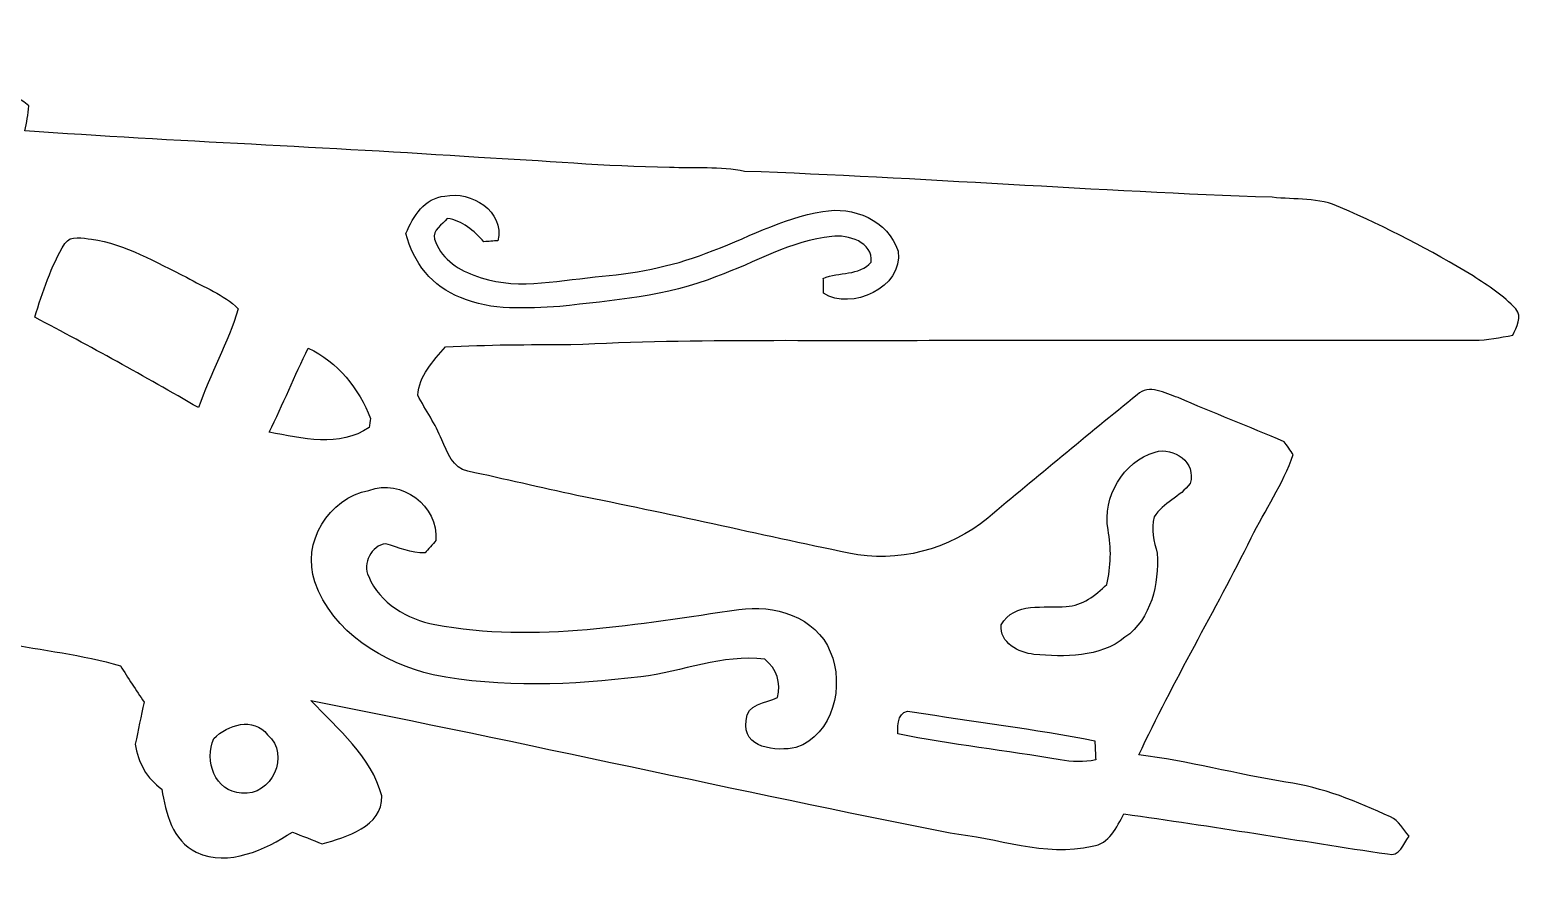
# Model space of a CAD drawing. Header units: centimetres. Extents: x -12.3 to 12.4, y -13 to 13.2.
# Drawn here: x -1.99 to 7.11, y -12.78 to -7.68 of the extents above; entities that cross this region are included whole.
import ezdxf

# ---------------------------------------------------------------- set-up
doc = ezdxf.new("R2010")
doc.units = ezdxf.units.CM
doc.header["$MEASUREMENT"] = 0
doc.layers.add('Camada 1', color=7, linetype='Continuous')

msp = doc.modelspace()

# ---------------------------------------------------------------- linework, layer by layer
at = {"layer": 'Camada 1', "color": 156}
for points, knots in [([(-5.67972, -6.95713), (-5.65043, -6.88374), (-5.56718, -6.88622), (-5.50262, -6.87175), (-5.50262, -6.87175), (-5.31247, -7.17267), (-5.4737, -7.54732), (-5.38127, -7.87259), (-5.38127, -7.87259), (-4.95511, -7.91632), (-4.53248, -7.98724), (-4.10845, -8.04862), (-4.10845, -8.04862), (-3.92818, -8.07154), (-3.7486, -8.10612), (-3.56622, -8.10153), (-3.56622, -8.10153), (-3.52848, -8.04367), (-3.51119, -7.94315), (-3.42229, -7.95338), (-3.42229, -7.95338), (-3.14077, -7.93925), (-2.86173, -7.99217), (-2.58092, -8.00559), (-2.58092, -8.00559), (-2.38653, -8.03945), (-2.1583, -8.00206), (-1.99989, -8.14351), (-1.99989, -8.14351), (-2.00271, -8.19431), (-2.01365, -8.24512), (-2.02352, -8.29556), (-2.02352, -8.29556), (-1.10208, -8.35942), (-0.18097, -8.39576), (0.74012, -8.45679), (0.74012, -8.45679), (1.12854, -8.47583), (1.51589, -8.51358), (1.90465, -8.51782), (1.90465, -8.51782), (2.05705, -8.52664), (2.21192, -8.50935), (2.3622, -8.54216), (2.3622, -8.54216), (3.43429, -8.57956), (4.50427, -8.66457), (5.576, -8.69984), (5.576, -8.69984), (5.71534, -8.71607), (5.86351, -8.69879), (5.99369, -8.76194), (5.99369, -8.76194), (6.27167, -8.88259), (6.54227, -9.02158), (6.8012, -9.17928), (6.8012, -9.17928), (6.89151, -9.24031), (6.98782, -9.2971), (7.06049, -9.38001), (7.06049, -9.38001), (7.10564, -9.42939), (7.06191, -9.48937), (7.0432, -9.54017), (7.0432, -9.54017), (6.9656, -9.55392), (6.88798, -9.57085), (6.80895, -9.5705), (6.80895, -9.5705), (5.75027, -9.56909), (4.69123, -9.5698), (3.63255, -9.57014), (3.63255, -9.57014), (2.85608, -9.57757), (2.07892, -9.55745), (1.30315, -9.59767), (1.30315, -9.59767), (1.04846, -9.59696), (0.7934, -9.59731), (0.53903, -9.61178), (0.53903, -9.61178), (0.46601, -9.6968), (0.37677, -9.78782), (0.37112, -9.90635), (0.37112, -9.90635), (0.41733, -9.99771), (0.47907, -10.08167), (0.51717, -10.17763), (0.51717, -10.17763), (0.55209, -10.25207), (0.58208, -10.35227), (0.67592, -10.3692), (0.67592, -10.3692), (0.89782, -10.41576), (1.11831, -10.46868), (1.3402, -10.5163), (1.3402, -10.5163), (1.89371, -10.62637), (2.44439, -10.75265), (2.9972, -10.86872), (2.9972, -10.86872), (3.29247, -10.93152), (3.61068, -10.84545), (3.84315, -10.65494), (3.84315, -10.65494), (4.14513, -10.4027), (4.44853, -10.15152), (4.75368, -9.90318), (4.75368, -9.90318), (4.82706, -9.83262), (4.92371, -9.89717), (5.00308, -9.92046), (5.00308, -9.92046), (5.21794, -10.01253), (5.43453, -10.09896), (5.65043, -10.18892), (5.65043, -10.18892), (5.66384, -10.20833), (5.69066, -10.24784), (5.70442, -10.26759), (5.70442, -10.26759), (5.64268, -10.44787), (5.53225, -10.6045), (5.44934, -10.77489), (5.44934, -10.77489), (5.22781, -11.21938), (4.97487, -11.64766), (4.76355, -12.09745), (4.76355, -12.09745), (5.06518, -12.13343), (5.35939, -12.21563), (5.65962, -12.26326), (5.65962, -12.26326), (5.88362, -12.29395), (6.09353, -12.38144), (6.29708, -12.47563), (6.29708, -12.47563), (6.34965, -12.49749), (6.37611, -12.55077), (6.41032, -12.59346), (6.41032, -12.59346), (6.37575, -12.64108), (6.35423, -12.7208), (6.27873, -12.70105), (6.27873, -12.70105), (5.74357, -12.62133), (5.20946, -12.53031), (4.67323, -12.45729), (4.67323, -12.45729), (4.62808, -12.53701), (4.58399, -12.64002), (4.48027, -12.65378), (4.48027, -12.65378), (4.19028, -12.71975), (3.90136, -12.60193), (3.6135, -12.57299), (3.6135, -12.57299), (2.31352, -12.31335), (1.01952, -12.02336), (-0.28046, -11.76513), (-0.28046, -11.76513), (-0.11606, -11.94047), (0.08643, -12.10663), (0.15205, -12.34756), (0.15205, -12.34756), (0.1538, -12.53701), (-0.0649, -12.59662), (-0.21201, -12.63931), (-0.21201, -12.63931), (-0.27235, -12.61533), (-0.33231, -12.5917), (-0.39193, -12.56736), (-0.39193, -12.56736), (-0.56268, -12.67424), (-0.77823, -12.78113), (-0.97895, -12.69083), (-0.97895, -12.69083), (-1.1243, -12.61957), (-1.16662, -12.45235), (-1.18816, -12.30595), (-1.18816, -12.30595), (-1.28198, -12.24209), (-1.33314, -12.14225), (-1.35078, -12.03218), (-1.35078, -12.03218), (-1.33173, -11.94681), (-1.31692, -11.86039), (-1.2968, -11.77571), (-1.2968, -11.77571), (-1.3462, -11.70235), (-1.39559, -11.62931), (-1.4411, -11.55381), (-1.4411, -11.55381), (-1.67428, -11.48574), (-1.91698, -11.46245), (-2.1544, -11.41236), (-2.1544, -11.41236), (-2.35303, -11.38449), (-2.55164, -11.30793), (-2.75237, -11.32557), (-2.75237, -11.32557), (-2.91958, -11.43034), (-3.06882, -11.56263), (-3.22967, -11.67729), (-3.22967, -11.67729), (-3.20957, -11.78772), (-3.20462, -11.90837), (-3.27554, -12.00326), (-3.27554, -12.00326), (-3.34503, -12.14225), (-3.52107, -12.06534), (-3.64277, -12.0791), (-3.64277, -12.0791), (-3.71792, -12.22304), (-3.8816, -12.27878), (-4.02907, -12.31477), (-4.02907, -12.31477), (-4.2104, -12.35569), (-4.43442, -12.26572), (-4.48592, -12.07557), (-4.48592, -12.07557), (-4.51555, -11.96903), (-4.55436, -11.86568), (-4.62138, -11.77712), (-4.62138, -11.77712), (-4.70076, -11.77712), (-4.78013, -11.76796), (-4.85916, -11.77571), (-4.85916, -11.77571), (-4.98439, -11.81488), (-5.11315, -11.9013), (-5.24791, -11.84592), (-5.24791, -11.84592), (-5.43277, -11.79512), (-5.47511, -11.58804), (-5.53826, -11.43423), (-5.53826, -11.43423), (-5.59223, -11.31851), (-5.62468, -11.17353), (-5.54777, -11.05992), (-5.54777, -11.05992), (-5.43348, -10.88248), (-5.22145, -10.78052), (-5.01438, -10.76571), (-5.01438, -10.76571), (-4.96393, -10.70222), (-4.91384, -10.63871), (-4.86268, -10.57556), (-4.86268, -10.57556), (-5.34387, -10.3512), (-5.72416, -9.91834), (-5.87833, -9.41), (-5.87833, -9.41), (-6.11011, -9.67176), (-6.33589, -9.96421), (-6.66608, -10.10637), (-6.66608, -10.10637), (-6.70524, -10.08839), (-6.74441, -10.07075), (-6.7839, -10.05416), (-6.7839, -10.05416), (-6.7765, -9.82062), (-6.62235, -9.63329), (-6.48582, -9.45797), (-6.48582, -9.45797), (-6.30731, -9.25759), (-6.13621, -9.04662), (-5.91784, -8.88753), (-5.91784, -8.88753), (-6.02226, -8.72666), (-6.14115, -8.51393), (-6.00216, -8.33508), (-6.00216, -8.33508), (-6.5592, -8.21195), (-7.13139, -8.16397), (-7.68879, -8.04262), (-7.68879, -8.04262), (-8.03733, -7.94137), (-8.3954, -7.86977), (-8.73513, -7.73994), (-8.73513, -7.73994), (-8.84061, -7.70254), (-8.94256, -7.62916), (-8.95631, -7.50992), (-8.95631, -7.50992), (-8.90235, -7.47572), (-8.85613, -7.40938), (-8.78416, -7.4235), (-8.78416, -7.4235), (-8.40563, -7.45489), (-8.03098, -7.52403), (-7.65352, -7.56673), (-7.65352, -7.56673), (-7.32542, -7.60095), (-6.99947, -7.65245), (-6.67208, -7.69479), (-6.67208, -7.69479), (-6.39375, -7.73219), (-6.11363, -7.76252), (-5.83812, -7.81967), (-5.83812, -7.81967), (-5.8688, -7.52403), (-5.81025, -7.22312), (-5.67972, -6.95713)], [0, 0, 0, 0, 0.012987, 0.012987, 0.012987, 0.012987, 0.025974, 0.025974, 0.025974, 0.025974, 0.038961, 0.038961, 0.038961, 0.038961, 0.0519481, 0.0519481, 0.0519481, 0.0519481, 0.0649351, 0.0649351, 0.0649351, 0.0649351, 0.0779221, 0.0779221, 0.0779221, 0.0779221, 0.0909091, 0.0909091, 0.0909091, 0.0909091, 0.1038961, 0.1038961, 0.1038961, 0.1038961, 0.1168831, 0.1168831, 0.1168831, 0.1168831, 0.1298701, 0.1298701, 0.1298701, 0.1298701, 0.1428571, 0.1428571, 0.1428571, 0.1428571, 0.1558442, 0.1558442, 0.1558442, 0.1558442, 0.1688312, 0.1688312, 0.1688312, 0.1688312, 0.1818182, 0.1818182, 0.1818182, 0.1818182, 0.1948052, 0.1948052, 0.1948052, 0.1948052, 0.2077922, 0.2077922, 0.2077922, 0.2077922, 0.2207792, 0.2207792, 0.2207792, 0.2207792, 0.2337662, 0.2337662, 0.2337662, 0.2337662, 0.2467532, 0.2467532, 0.2467532, 0.2467532, 0.2597403, 0.2597403, 0.2597403, 0.2597403, 0.2727273, 0.2727273, 0.2727273, 0.2727273, 0.2857143, 0.2857143, 0.2857143, 0.2857143, 0.2987013, 0.2987013, 0.2987013, 0.2987013, 0.3116883, 0.3116883, 0.3116883, 0.3116883, 0.3246753, 0.3246753, 0.3246753, 0.3246753, 0.3376623, 0.3376623, 0.3376623, 0.3376623, 0.3506494, 0.3506494, 0.3506494, 0.3506494, 0.3636364, 0.3636364, 0.3636364, 0.3636364, 0.3766234, 0.3766234, 0.3766234, 0.3766234, 0.3896104, 0.3896104, 0.3896104, 0.3896104, 0.4025974, 0.4025974, 0.4025974, 0.4025974, 0.4155844, 0.4155844, 0.4155844, 0.4155844, 0.4285714, 0.4285714, 0.4285714, 0.4285714, 0.4415584, 0.4415584, 0.4415584, 0.4415584, 0.4545455, 0.4545455, 0.4545455, 0.4545455, 0.4675325, 0.4675325, 0.4675325, 0.4675325, 0.4805195, 0.4805195, 0.4805195, 0.4805195, 0.4935065, 0.4935065, 0.4935065, 0.4935065, 0.5064935, 0.5064935, 0.5064935, 0.5064935, 0.5194805, 0.5194805, 0.5194805, 0.5194805, 0.5324675, 0.5324675, 0.5324675, 0.5324675, 0.5454545, 0.5454545, 0.5454545, 0.5454545, 0.5584416, 0.5584416, 0.5584416, 0.5584416, 0.5714286, 0.5714286, 0.5714286, 0.5714286, 0.5844156, 0.5844156, 0.5844156, 0.5844156, 0.5974026, 0.5974026, 0.5974026, 0.5974026, 0.6103896, 0.6103896, 0.6103896, 0.6103896, 0.6233766, 0.6233766, 0.6233766, 0.6233766, 0.6363636, 0.6363636, 0.6363636, 0.6363636, 0.6493506, 0.6493506, 0.6493506, 0.6493506, 0.6623377, 0.6623377, 0.6623377, 0.6623377, 0.6753247, 0.6753247, 0.6753247, 0.6753247, 0.6883117, 0.6883117, 0.6883117, 0.6883117, 0.7012987, 0.7012987, 0.7012987, 0.7012987, 0.7142857, 0.7142857, 0.7142857, 0.7142857, 0.7272727, 0.7272727, 0.7272727, 0.7272727, 0.7402597, 0.7402597, 0.7402597, 0.7402597, 0.7532468, 0.7532468, 0.7532468, 0.7532468, 0.7662338, 0.7662338, 0.7662338, 0.7662338, 0.7792208, 0.7792208, 0.7792208, 0.7792208, 0.7922078, 0.7922078, 0.7922078, 0.7922078, 0.8051948, 0.8051948, 0.8051948, 0.8051948, 0.8181818, 0.8181818, 0.8181818, 0.8181818, 0.8311688, 0.8311688, 0.8311688, 0.8311688, 0.8441558, 0.8441558, 0.8441558, 0.8441558, 0.8571429, 0.8571429, 0.8571429, 0.8571429, 0.8701299, 0.8701299, 0.8701299, 0.8701299, 0.8831169, 0.8831169, 0.8831169, 0.8831169, 0.8961039, 0.8961039, 0.8961039, 0.8961039, 0.9090909, 0.9090909, 0.9090909, 0.9090909, 0.9220779, 0.9220779, 0.9220779, 0.9220779, 0.9350649, 0.9350649, 0.9350649, 0.9350649, 0.9480519, 0.9480519, 0.9480519, 0.9480519, 0.961039, 0.961039, 0.961039, 0.961039, 0.974026, 0.974026, 0.974026, 0.974026, 1, 1, 1, 1]), ([(0.2988, -8.92033), (0.2988, -8.92033), (0.2988, -8.92033), (0.2988, -8.92033), (0.2988, -8.92033), (0.34008, -9.09425), (0.46107, -9.24913), (0.63183, -9.31016), (0.63183, -9.31016), (0.82125, -9.39482), (1.03363, -9.37472), (1.23542, -9.36554), (1.23542, -9.36554), (1.55751, -9.32709), (1.8877, -9.30627), (2.19145, -9.18174), (2.19145, -9.18174), (2.42464, -9.0999), (2.64407, -8.96231), (2.89382, -8.93833), (2.89382, -8.93833), (2.99049, -8.92527), (3.14713, -8.97361), (3.13302, -9.09425), (3.13302, -9.09425), (3.06175, -9.18138), (2.93582, -9.15175), (2.84161, -9.19373), (2.84161, -9.19373), (2.84198, -9.21666), (2.84198, -9.26217), (2.84198, -9.28475), (2.84198, -9.28475), (3.01096, -9.392), (3.32987, -9.25125), (3.29706, -9.02828), (3.29706, -9.02828), (3.23849, -8.84273), (3.02083, -8.74959), (2.83951, -8.78699), (2.83951, -8.78699), (2.58726, -8.82614), (2.36395, -8.95561), (2.12689, -9.04098), (2.12689, -9.04098), (1.91065, -9.12495), (1.68098, -9.16622), (1.45062, -9.18527), (1.45062, -9.18527), (1.2065, -9.21032), (0.94791, -9.26994), (0.7112, -9.17397), (0.7112, -9.17397), (0.60749, -9.13799), (0.50623, -9.06426), (0.47342, -8.95526), (0.47342, -8.95526), (0.45755, -8.89811), (0.5221, -8.86741), (0.54997, -8.8286), (0.54997, -8.8286), (0.64311, -8.84096), (0.71225, -8.90481), (0.77399, -8.97078), (0.77399, -8.97078), (0.80222, -8.96832), (0.83043, -8.96654), (0.85901, -8.96479), (0.85901, -8.96479), (0.90134, -8.78628), (0.69497, -8.65786), (0.53622, -8.6928), (0.53622, -8.6928), (0.41205, -8.70338), (0.34113, -8.81556), (0.2988, -8.92033)], [0, 0, 0, 0, 0.05, 0.05, 0.05, 0.05, 0.1, 0.1, 0.1, 0.1, 0.15, 0.15, 0.15, 0.15, 0.2, 0.2, 0.2, 0.2, 0.25, 0.25, 0.25, 0.25, 0.3, 0.3, 0.3, 0.3, 0.35, 0.35, 0.35, 0.35, 0.4, 0.4, 0.4, 0.4, 0.45, 0.45, 0.45, 0.45, 0.5, 0.5, 0.5, 0.5, 0.55, 0.55, 0.55, 0.55, 0.6, 0.6, 0.6, 0.6, 0.65, 0.65, 0.65, 0.65, 0.7, 0.7, 0.7, 0.7, 0.75, 0.75, 0.75, 0.75, 0.8, 0.8, 0.8, 0.8, 0.85, 0.85, 0.85, 0.85, 0.9, 0.9, 0.9, 0.9, 1, 1, 1, 1]), ([(-1.78011, -8.98172), (-1.78011, -8.98172), (-1.78011, -8.98172), (-1.78011, -8.98172), (-1.78011, -8.98172), (-1.86302, -9.12106), (-1.91735, -9.27559), (-1.96249, -9.43115), (-1.96249, -9.43115), (-1.62665, -9.6072), (-1.2947, -9.7917), (-0.96626, -9.98149), (-0.96626, -9.98149), (-0.89322, -9.77759), (-0.78527, -9.58708), (-0.7239, -9.37894), (-0.7239, -9.37894), (-0.81173, -9.29075), (-0.9331, -9.24913), (-1.03823, -9.18703), (-1.03823, -9.18703), (-1.22555, -9.09637), (-1.40899, -8.9863), (-1.61748, -8.95419), (-1.61748, -8.95419), (-1.67252, -8.95173), (-1.74237, -8.92703), (-1.78011, -8.98172)], [0, 0, 0, 0, 0.125, 0.125, 0.125, 0.125, 0.25, 0.25, 0.25, 0.25, 0.375, 0.375, 0.375, 0.375, 0.5, 0.5, 0.5, 0.5, 0.625, 0.625, 0.625, 0.625, 0.75, 0.75, 0.75, 0.75, 1, 1, 1, 1]), ([(-0.29669, -9.61884), (-0.29669, -9.61884), (-0.29669, -9.61884), (-0.29669, -9.61884), (-0.29669, -9.61884), (-0.37994, -9.78782), (-0.4512, -9.96209), (-0.53445, -10.13107), (-0.53445, -10.13107), (-0.33584, -10.16847), (-0.10548, -10.22561), (0.07513, -10.10214), (0.07513, -10.10214), (0.07691, -10.08839), (0.08078, -10.06157), (0.08254, -10.0478), (0.08254, -10.0478), (0.0134, -9.86542), (-0.11782, -9.70244), (-0.29669, -9.61884)], [0, 0, 0, 0, 0.1666667, 0.1666667, 0.1666667, 0.1666667, 0.3333333, 0.3333333, 0.3333333, 0.3333333, 0.5, 0.5, 0.5, 0.5, 0.6666667, 0.6666667, 0.6666667, 0.6666667, 1, 1, 1, 1]), ([(4.57622, -10.72549), (4.57622, -10.72549), (4.57622, -10.72549), (4.57622, -10.72549), (4.57622, -10.72549), (4.5988, -10.83663), (4.59317, -10.94916), (4.56847, -11.05958), (4.56847, -11.05958), (4.50037, -11.12555), (4.421, -11.18834), (4.32223, -11.19292), (4.32223, -11.19292), (4.18641, -11.20634), (4.00614, -11.16117), (3.92535, -11.30547), (3.92535, -11.30547), (3.91512, -11.41448), (4.03189, -11.47444), (4.12467, -11.48503), (4.12467, -11.48503), (4.312, -11.50196), (4.52472, -11.50513), (4.67959, -11.38096), (4.67959, -11.38096), (4.84116, -11.26842), (4.88667, -11.05464), (4.87608, -10.86908), (4.87608, -10.86908), (4.85668, -10.79712), (4.83763, -10.72161), (4.85739, -10.64753), (4.85739, -10.64753), (4.91101, -10.56004), (5.01755, -10.52547), (5.07683, -10.44363), (5.07683, -10.44363), (5.11703, -10.31662), (4.97733, -10.2182), (4.86304, -10.25207), (4.86304, -10.25207), (4.66794, -10.31027), (4.54201, -10.52688), (4.57622, -10.72549)], [0, 0, 0, 0, 0.0833333, 0.0833333, 0.0833333, 0.0833333, 0.1666667, 0.1666667, 0.1666667, 0.1666667, 0.25, 0.25, 0.25, 0.25, 0.3333333, 0.3333333, 0.3333333, 0.3333333, 0.4166667, 0.4166667, 0.4166667, 0.4166667, 0.5, 0.5, 0.5, 0.5, 0.5833333, 0.5833333, 0.5833333, 0.5833333, 0.6666667, 0.6666667, 0.6666667, 0.6666667, 0.75, 0.75, 0.75, 0.75, 0.8333333, 0.8333333, 0.8333333, 0.8333333, 1, 1, 1, 1]), ([(-0.25576, -11.04265), (-0.25576, -11.04265), (-0.25576, -11.04265), (-0.25576, -11.04265), (-0.25576, -11.04265), (-0.15063, -11.35097), (0.16157, -11.53688), (0.46389, -11.61026), (0.46389, -11.61026), (0.88089, -11.68964), (1.31022, -11.6727), (1.72966, -11.6212), (1.72966, -11.6212), (1.98261, -11.59087), (2.22603, -11.48257), (2.48496, -11.51431), (2.48496, -11.51431), (2.55798, -11.57323), (2.5855, -11.65718), (2.56222, -11.7482), (2.56222, -11.7482), (2.49414, -11.78382), (2.36855, -11.78489), (2.37243, -11.88826), (2.37243, -11.88826), (2.34173, -12.05759), (2.55658, -12.07876), (2.67475, -12.05194), (2.67475, -12.05194), (2.90371, -11.97539), (2.97215, -11.67306), (2.8843, -11.46915), (2.8843, -11.46915), (2.79858, -11.25466), (2.53824, -11.17952), (2.32692, -11.21163), (2.32692, -11.21163), (1.71484, -11.2977), (1.09114, -11.41835), (0.47449, -11.30299), (0.47449, -11.30299), (0.30762, -11.2723), (0.13828, -11.17247), (0.0716, -11.0109), (0.0716, -11.0109), (0.03069, -10.93223), (0.08854, -10.8204), (0.17497, -10.81051), (0.17497, -10.81051), (0.25364, -10.83486), (0.3309, -10.8666), (0.41521, -10.8666), (0.41521, -10.8666), (0.43144, -10.84791), (0.46426, -10.81017), (0.48048, -10.79146), (0.48048, -10.79146), (0.49988, -10.57875), (0.27057, -10.41152), (0.07267, -10.48597), (0.07267, -10.48597), (-0.17215, -10.53041), (-0.34008, -10.80664), (-0.25576, -11.04265)], [0, 0, 0, 0, 0.0588235, 0.0588235, 0.0588235, 0.0588235, 0.1176471, 0.1176471, 0.1176471, 0.1176471, 0.1764706, 0.1764706, 0.1764706, 0.1764706, 0.2352941, 0.2352941, 0.2352941, 0.2352941, 0.2941176, 0.2941176, 0.2941176, 0.2941176, 0.3529412, 0.3529412, 0.3529412, 0.3529412, 0.4117647, 0.4117647, 0.4117647, 0.4117647, 0.4705882, 0.4705882, 0.4705882, 0.4705882, 0.5294118, 0.5294118, 0.5294118, 0.5294118, 0.5882353, 0.5882353, 0.5882353, 0.5882353, 0.6470588, 0.6470588, 0.6470588, 0.6470588, 0.7058824, 0.7058824, 0.7058824, 0.7058824, 0.7647059, 0.7647059, 0.7647059, 0.7647059, 0.8235294, 0.8235294, 0.8235294, 0.8235294, 0.8823529, 0.8823529, 0.8823529, 0.8823529, 1, 1, 1, 1]), ([(3.2953, -11.96939), (3.2953, -11.96939), (3.2953, -11.96939), (3.2953, -11.96939), (3.2953, -11.96939), (3.62303, -12.03395), (3.95498, -12.07206), (4.28449, -12.12708), (4.28449, -12.12708), (4.35609, -12.14013), (4.42948, -12.14154), (4.50144, -12.12814), (4.50144, -12.12814), (4.49967, -12.08899), (4.49791, -12.05052), (4.49615, -12.01208), (4.49615, -12.01208), (4.12784, -11.93694), (3.7532, -11.89567), (3.38278, -11.83393), (3.38278, -11.83393), (3.29706, -11.81347), (3.29459, -11.91119), (3.2953, -11.96939)], [0, 0, 0, 0, 0.1428571, 0.1428571, 0.1428571, 0.1428571, 0.2857143, 0.2857143, 0.2857143, 0.2857143, 0.4285714, 0.4285714, 0.4285714, 0.4285714, 0.5714286, 0.5714286, 0.5714286, 0.5714286, 0.7142857, 0.7142857, 0.7142857, 0.7142857, 1, 1, 1, 1]), ([(-0.87207, -11.99761), (-0.87207, -11.99761), (-0.87207, -11.99761), (-0.87207, -11.99761), (-0.87207, -11.99761), (-0.93203, -12.13167), (-0.86676, -12.32181), (-0.70343, -12.32992), (-0.70343, -12.32992), (-0.52034, -12.3518), (-0.40181, -12.09533), (-0.54468, -11.97434), (-0.54468, -11.97434), (-0.63287, -11.86356), (-0.78493, -11.91331), (-0.87207, -11.99761)], [0, 0, 0, 0, 0.2, 0.2, 0.2, 0.2, 0.4, 0.4, 0.4, 0.4, 0.6, 0.6, 0.6, 0.6, 1, 1, 1, 1])]:
    msp.add_open_spline(points, degree=3, knots=knots, dxfattribs=at)

doc.saveas('drawing.dxf')
